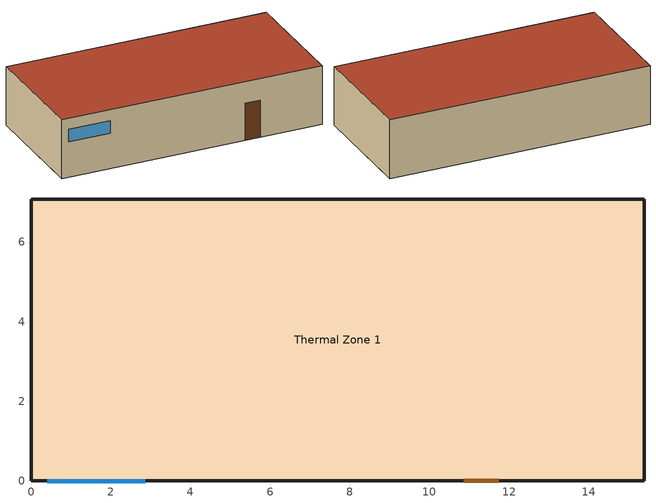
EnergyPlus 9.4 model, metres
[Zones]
Thermal Zone 1
 floor ground (ExtSlabCarpet 4in ClimateZone 1-8): 15.4,7.08 15.4,0 0,0 0,7.08 z0
 wall outside (ASHRAE 189.1-2009 ExtWall Mass ClimateZone 1): 15.4,0 15.4,7.08 0,7.08 0,0 15.4,0 z0:3.51
 window (ASHRAE 189.1-2009 ExtWindow ClimateZone 1): 0.41,0 2.87,0 z2.11:2.87
 door (Exterior Door): 10.86,0 11.74,0 z0:2.23
 roof outside (ASHRAE 189.1-2009 ExtRoof IEAD ClimateZone 1): 15.4,0 15.4,7.08 0,7.08 0,0 z3.51
[Building]
Building 1
[SizingPeriod:DesignDay] Day of Month=21; Dry-Bulb Temperature Range Modifier Type=DefaultMultipliers; Barometric Pressure {Pa}=100177; Rain Indicator=No; Snow Indicator=No; Daylight Saving Time Indicator=No
Name | Month | Day Type | Maximum Dry-Bulb Temperature {C} | Daily Dry-Bulb Temperature Range {deltaC} | Humidity Condition Type | Wetbulb or DewPoint at Maximum Dry-Bulb {C} | Wind Speed {m/s} | Wind Direction {deg} | Solar Model Indicator | Sky Clearness | ASHRAE Clear Sky Optical Depth for Beam Irradiance (taub) | ASHRAE Clear Sky Optical Depth for Diffuse Irradiance (taud) | Enthalpy at Maximum Dry-Bulb {J/kg}
PARIS_ ORLY Ann Htg 99.6% Condns DB | 1 | WinterDesignDay | -5.9 | 0 | Wetbulb | -5.9 | 3.3 | 60 | ASHRAEClearSky | 0
PARIS_ ORLY Ann Htg 99% Condns DB | 1 | WinterDesignDay | -3.8 | 0 | Wetbulb | -3.8 | 3.3 | 60 | ASHRAEClearSky | 0
PARIS_ ORLY Ann Hum_n 99.6% Condns DP=>MCDB | 1 | WinterDesignDay | -4.2 | 0 | Dewpoint | -10.8 | 3.3 | 60 | ASHRAEClearSky | 0
PARIS_ ORLY Ann Hum_n 99% Condns DP=>MCDB | 1 | WinterDesignDay | -2 | 0 | Dewpoint | -7.9 | 3.3 | 60 | ASHRAEClearSky | 0
PARIS_ ORLY Ann Htg Wind 99.6% Condns WS=>MCDB | 1 | WinterDesignDay | 9.5 | 0 | Wetbulb | 9.5 | 14.9 | 60 | ASHRAEClearSky | 0
PARIS_ ORLY Ann Htg Wind 99% Condns WS=>MCDB | 1 | WinterDesignDay | 9 | 0 | Wetbulb | 9 | 12.9 | 60 | ASHRAEClearSky | 0
PARIS_ ORLY Ann Clg .4% Condns DB=>MWB | 7 | SummerDesignDay | 30.9 | 10.1 | Wetbulb | 20.1 | 3.6 | 100 | ASHRAETau |  | 0.492 | 1.841
PARIS_ ORLY Ann Clg 1% Condns DB=>MWB | 7 | SummerDesignDay | 28.9 | 10.1 | Wetbulb | 19.5 | 3.6 | 100 | ASHRAETau |  | 0.492 | 1.841
PARIS_ ORLY Ann Clg 2% Condns DB=>MWB | 7 | SummerDesignDay | 27 | 10.1 | Wetbulb | 18.7 | 3.6 | 100 | ASHRAETau |  | 0.492 | 1.841
PARIS_ ORLY Ann Clg .4% Condns WB=>MDB | 7 | SummerDesignDay | 28.3 | 10.1 | Wetbulb | 21.4 | 3.6 | 100 | ASHRAETau |  | 0.492 | 1.841
PARIS_ ORLY Ann Clg 1% Condns WB=>MDB | 7 | SummerDesignDay | 26.7 | 10.1 | Wetbulb | 20.5 | 3.6 | 100 | ASHRAETau |  | 0.492 | 1.841
PARIS_ ORLY Ann Clg 2% Condns WB=>MDB | 7 | SummerDesignDay | 25.3 | 10.1 | Wetbulb | 19.6 | 3.6 | 100 | ASHRAETau |  | 0.492 | 1.841
PARIS_ ORLY Ann Clg .4% Condns DP=>MDB | 7 | SummerDesignDay | 23.8 | 10.1 | Dewpoint | 19.2 | 3.6 | 100 | ASHRAETau |  | 0.492 | 1.841
PARIS_ ORLY Ann Clg 1% Condns DP=>MDB | 7 | SummerDesignDay | 22.9 | 10.1 | Dewpoint | 18.2 | 3.6 | 100 | ASHRAETau |  | 0.492 | 1.841
PARIS_ ORLY Ann Clg 2% Condns DP=>MDB | 7 | SummerDesignDay | 22.2 | 10.1 | Dewpoint | 17.3 | 3.6 | 100 | ASHRAETau |  | 0.492 | 1.841
PARIS_ ORLY Ann Clg .4% Condns Enth=>MDB | 7 | SummerDesignDay | 28.4 | 10.1 | Enthalpy |  | 3.6 | 100 | ASHRAETau |  | 0.492 | 1.841 | 62600
PARIS_ ORLY Ann Clg 1% Condns Enth=>MDB | 7 | SummerDesignDay | 26.9 | 10.1 | Enthalpy |  | 3.6 | 100 | ASHRAETau |  | 0.492 | 1.841 | 59200
PARIS_ ORLY Ann Clg 2% Condns Enth=>MDB | 7 | SummerDesignDay | 25.2 | 10.1 | Enthalpy |  | 3.6 | 100 | ASHRAETau |  | 0.492 | 1.841 | 56100
[Material] Thermal Absorptance=0.9
Name | Roughness | Thickness {m} | Conductivity {W/m-K} | Density {kg/m3} | Specific Heat {J/kg-K} | Solar Absorptance | Visible Absorptance
1/2IN Gypsum | Smooth | 0.0127 | 0.16 | 784.9 | 830 | 0.4 | 0.4
1IN Stucco | Smooth | 0.0253 | 0.6918 | 1858 | 837 | 0.92 | 0.92
8IN Concrete HW | MediumRough | 0.2033 | 1.7296 | 2243 | 837 | 0.65 | 0.65
F08 Metal surface | Smooth | 0.0008 | 45.28 | 7824 | 500 | 0.7 | 0.7
I01 25mm insulation board | MediumRough | 0.0254 | 0.03 | 43 | 1210 | 0.6 | 0.6
MAT-CC05 4 HW CONCRETE | Rough | 0.1016 | 1.311 | 2240 | 836.8 | 0.85 | 0.85
Metal Decking | MediumSmooth | 0.0015 | 45.006 | 7680 | 418.4 | 0.6 | 0.6
Roof Insulation [18] | MediumRough | 0.1693 | 0.049 | 265 | 836.8 | 0.7 | 0.7
Roof Membrane | VeryRough | 0.0095 | 0.16 | 1121.29 | 1460 | 0.7 | 0.7
Wall Insulation [31] | MediumRough | 0.0337 | 0.0432 | 91 | 837 | 0.5 | 0.5
[Material:NoMass]
CP02 CARPET PAD: Roughness=Smooth; Thermal Resistance {m2-K/W}=0.1; Thermal Absorptance=0.9; Solar Absorptance=0.8; Visible Absorptance=0.8
[WindowMaterial:Glazing]
Theoretical Glass [167]: Optical Data Type=SpectralAverage; Thickness {m}=0.003; Solar Transmittance at Normal Incidence=0.2374; Front Side Solar Reflectance at Normal Incidence=0.7126; Back Side Solar Reflectance at Normal Incidence=0; Visible Transmittance at Normal Incidence=0.2512; Front Side Visible Reflectance at Normal Incidence=0.6988; Back Side Visible Reflectance at Normal Incidence=0; Infrared Transmittance at Normal Incidence=0; Front Side Infrared Hemispherical Emissivity=0.985; Back Side Infrared Hemispherical Emissivity=0.985; Conductivity {W/m-K}=2.1073; Dirt Correction Factor for Solar and Visible Transmittance=1; Solar Diffusing=No
[Construction]
ASHRAE 189.1-2009 ExtRoof IEAD ClimateZone 1: Roof Membrane, Roof Insulation [18], Metal Decking
ASHRAE 189.1-2009 ExtWall Mass ClimateZone 1: 1IN Stucco, 8IN Concrete HW, Wall Insulation [31], 1/2IN Gypsum
ASHRAE 189.1-2009 ExtWindow ClimateZone 1: Theoretical Glass [167]
Exterior Door: F08 Metal surface, I01 25mm insulation board
ExtSlabCarpet 4in ClimateZone 1-8: MAT-CC05 4 HW CONCRETE, CP02 CARPET PAD
[Zone]
Thermal Zone 1
